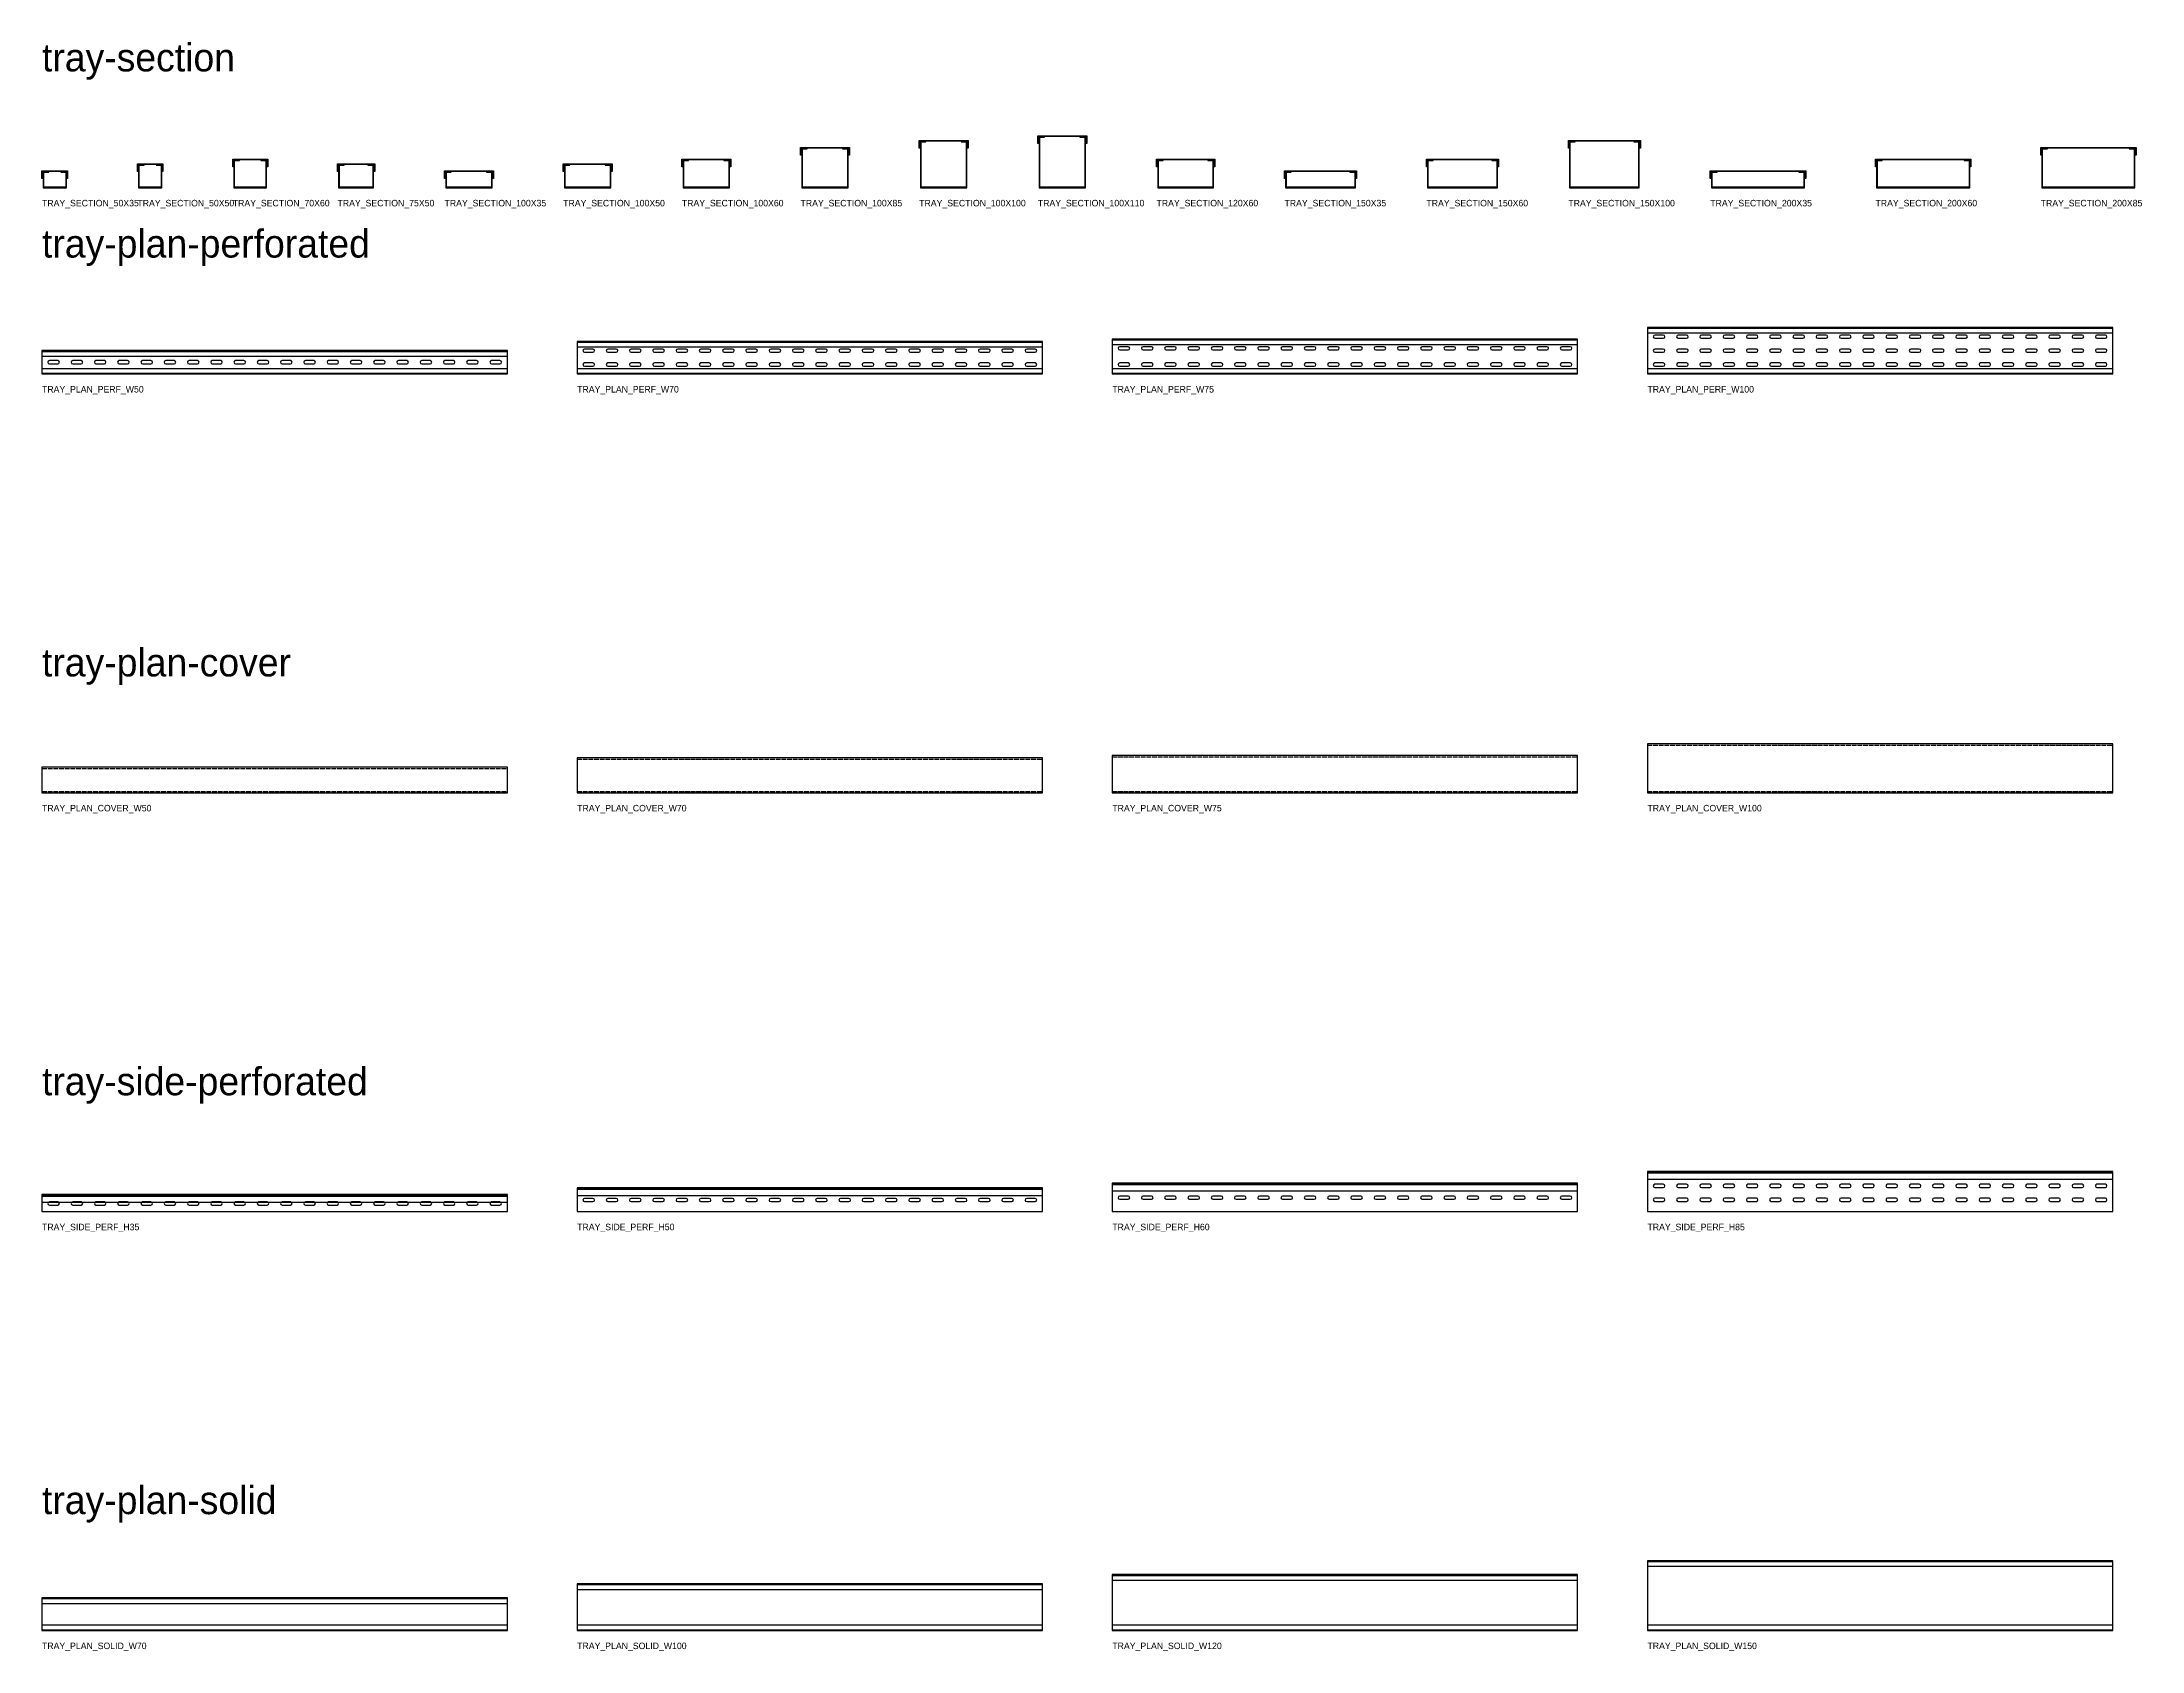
# Model space of a CAD drawing. Header units: millimetres. Extents: x 0 to 15450, y -7144 to 313.
# Drawn here: x 0 to 4513, y -3144 to 313 of the extents above; entities that cross this region are included whole.
import ezdxf

# ---------------------------------------------------------------- set-up
doc = ezdxf.new("R2010")
doc.units = ezdxf.units.MM
doc.header["$LTSCALE"] = 8
doc.linetypes.add('DASHED', pattern=[1.524, 1.27, -0.254])
for name, color, linetype in [('TRAY', 7, 'Continuous'), ('TRAY-COVER', 5, 'Continuous'), ('TRAY-HIDDEN', 8, 'DASHED'), ('TRAY-SLOT', 8, 'Continuous')]:
    doc.layers.add(name, color=color, linetype=linetype)

# ---------------------------------------------------------------- blocks, each defined once
blk = doc.blocks.new('TCR_TRAY_SECTION_50X35')
at = {"layer": 'TRAY'}
blk.add_lwpolyline([(12, 35), (0, 35), (0, 0), (50, 0), (50, 35), (38, 35), (38, 33.5), (48.5, 33.5), (48.5, 1.5), (1.5, 1.5), (1.5, 33.5), (12, 33.5)], close=True, dxfattribs=at)
at = {"layer": 'TRAY-COVER'}
blk.add_lwpolyline([(-2.5, 20), (-2.5, 36.5), (52.5, 36.5), (52.5, 20), (51, 20), (51, 35), (-1, 35), (-1, 20)], close=True, dxfattribs=at)
blk = doc.blocks.new('TCR_TRAY_SECTION_50X50')
at = {"layer": 'TRAY'}
blk.add_lwpolyline([(12, 50), (0, 50), (0, 0), (50, 0), (50, 50), (38, 50), (38, 48.5), (48.5, 48.5), (48.5, 1.5), (1.5, 1.5), (1.5, 48.5), (12, 48.5)], close=True, dxfattribs=at)
at = {"layer": 'TRAY-COVER'}
blk.add_lwpolyline([(-2.5, 35), (-2.5, 51.5), (52.5, 51.5), (52.5, 35), (51, 35), (51, 50), (-1, 50), (-1, 35)], close=True, dxfattribs=at)
blk = doc.blocks.new('TCR_TRAY_SECTION_70X60')
at = {"layer": 'TRAY'}
blk.add_lwpolyline([(12, 60), (0, 60), (0, 0), (70, 0), (70, 60), (58, 60), (58, 58.5), (68.5, 58.5), (68.5, 1.5), (1.5, 1.5), (1.5, 58.5), (12, 58.5)], close=True, dxfattribs=at)
at = {"layer": 'TRAY-COVER'}
blk.add_lwpolyline([(-2.5, 45), (-2.5, 61.5), (72.5, 61.5), (72.5, 45), (71, 45), (71, 60), (-1, 60), (-1, 45)], close=True, dxfattribs=at)
blk = doc.blocks.new('TCR_TRAY_SECTION_75X50')
at = {"layer": 'TRAY'}
blk.add_lwpolyline([(12, 50), (0, 50), (0, 0), (75, 0), (75, 50), (63, 50), (63, 48.5), (73.5, 48.5), (73.5, 1.5), (1.5, 1.5), (1.5, 48.5), (12, 48.5)], close=True, dxfattribs=at)
at = {"layer": 'TRAY-COVER'}
blk.add_lwpolyline([(-2.5, 35), (-2.5, 51.5), (77.5, 51.5), (77.5, 35), (76, 35), (76, 50), (-1, 50), (-1, 35)], close=True, dxfattribs=at)
blk = doc.blocks.new('TCR_TRAY_SECTION_100X35')
at = {"layer": 'TRAY'}
blk.add_lwpolyline([(12, 35), (0, 35), (0, 0), (100, 0), (100, 35), (88, 35), (88, 33.5), (98.5, 33.5), (98.5, 1.5), (1.5, 1.5), (1.5, 33.5), (12, 33.5)], close=True, dxfattribs=at)
at = {"layer": 'TRAY-COVER'}
blk.add_lwpolyline([(-2.5, 20), (-2.5, 36.5), (102.5, 36.5), (102.5, 20), (101, 20), (101, 35), (-1, 35), (-1, 20)], close=True, dxfattribs=at)
blk = doc.blocks.new('TCR_TRAY_SECTION_100X50')
at = {"layer": 'TRAY'}
blk.add_lwpolyline([(12, 50), (0, 50), (0, 0), (100, 0), (100, 50), (88, 50), (88, 48.5), (98.5, 48.5), (98.5, 1.5), (1.5, 1.5), (1.5, 48.5), (12, 48.5)], close=True, dxfattribs=at)
at = {"layer": 'TRAY-COVER'}
blk.add_lwpolyline([(-2.5, 35), (-2.5, 51.5), (102.5, 51.5), (102.5, 35), (101, 35), (101, 50), (-1, 50), (-1, 35)], close=True, dxfattribs=at)
blk = doc.blocks.new('TCR_TRAY_SECTION_100X60')
at = {"layer": 'TRAY'}
blk.add_lwpolyline([(12, 60), (0, 60), (0, 0), (100, 0), (100, 60), (88, 60), (88, 58.5), (98.5, 58.5), (98.5, 1.5), (1.5, 1.5), (1.5, 58.5), (12, 58.5)], close=True, dxfattribs=at)
at = {"layer": 'TRAY-COVER'}
blk.add_lwpolyline([(-2.5, 45), (-2.5, 61.5), (102.5, 61.5), (102.5, 45), (101, 45), (101, 60), (-1, 60), (-1, 45)], close=True, dxfattribs=at)
blk = doc.blocks.new('TCR_TRAY_SECTION_100X85')
at = {"layer": 'TRAY'}
blk.add_lwpolyline([(12, 85), (0, 85), (0, 0), (100, 0), (100, 85), (88, 85), (88, 83.5), (98.5, 83.5), (98.5, 1.5), (1.5, 1.5), (1.5, 83.5), (12, 83.5)], close=True, dxfattribs=at)
at = {"layer": 'TRAY-COVER'}
blk.add_lwpolyline([(-2.5, 70), (-2.5, 86.5), (102.5, 86.5), (102.5, 70), (101, 70), (101, 85), (-1, 85), (-1, 70)], close=True, dxfattribs=at)
blk = doc.blocks.new('TCR_TRAY_SECTION_100X100')
at = {"layer": 'TRAY'}
blk.add_lwpolyline([(12, 100), (0, 100), (0, 0), (100, 0), (100, 100), (88, 100), (88, 98.5), (98.5, 98.5), (98.5, 1.5), (1.5, 1.5), (1.5, 98.5), (12, 98.5)], close=True, dxfattribs=at)
at = {"layer": 'TRAY-COVER'}
blk.add_lwpolyline([(-2.5, 85), (-2.5, 101.5), (102.5, 101.5), (102.5, 85), (101, 85), (101, 100), (-1, 100), (-1, 85)], close=True, dxfattribs=at)
blk = doc.blocks.new('TCR_TRAY_SECTION_100X110')
at = {"layer": 'TRAY'}
blk.add_lwpolyline([(12, 110), (0, 110), (0, 0), (100, 0), (100, 110), (88, 110), (88, 108.5), (98.5, 108.5), (98.5, 1.5), (1.5, 1.5), (1.5, 108.5), (12, 108.5)], close=True, dxfattribs=at)
at = {"layer": 'TRAY-COVER'}
blk.add_lwpolyline([(-2.5, 95), (-2.5, 111.5), (102.5, 111.5), (102.5, 95), (101, 95), (101, 110), (-1, 110), (-1, 95)], close=True, dxfattribs=at)
blk = doc.blocks.new('TCR_TRAY_SECTION_120X60')
at = {"layer": 'TRAY'}
blk.add_lwpolyline([(12, 60), (0, 60), (0, 0), (120, 0), (120, 60), (108, 60), (108, 58.5), (118.5, 58.5), (118.5, 1.5), (1.5, 1.5), (1.5, 58.5), (12, 58.5)], close=True, dxfattribs=at)
at = {"layer": 'TRAY-COVER'}
blk.add_lwpolyline([(-2.5, 45), (-2.5, 61.5), (122.5, 61.5), (122.5, 45), (121, 45), (121, 60), (-1, 60), (-1, 45)], close=True, dxfattribs=at)
blk = doc.blocks.new('TCR_TRAY_SECTION_150X35')
at = {"layer": 'TRAY'}
blk.add_lwpolyline([(12, 35), (0, 35), (0, 0), (150, 0), (150, 35), (138, 35), (138, 33.5), (148.5, 33.5), (148.5, 1.5), (1.5, 1.5), (1.5, 33.5), (12, 33.5)], close=True, dxfattribs=at)
at = {"layer": 'TRAY-COVER'}
blk.add_lwpolyline([(-2.5, 20), (-2.5, 36.5), (152.5, 36.5), (152.5, 20), (151, 20), (151, 35), (-1, 35), (-1, 20)], close=True, dxfattribs=at)
blk = doc.blocks.new('TCR_TRAY_SECTION_150X60')
at = {"layer": 'TRAY'}
blk.add_lwpolyline([(12, 60), (0, 60), (0, 0), (150, 0), (150, 60), (138, 60), (138, 58.5), (148.5, 58.5), (148.5, 1.5), (1.5, 1.5), (1.5, 58.5), (12, 58.5)], close=True, dxfattribs=at)
at = {"layer": 'TRAY-COVER'}
blk.add_lwpolyline([(-2.5, 45), (-2.5, 61.5), (152.5, 61.5), (152.5, 45), (151, 45), (151, 60), (-1, 60), (-1, 45)], close=True, dxfattribs=at)
blk = doc.blocks.new('TCR_TRAY_SECTION_150X100')
at = {"layer": 'TRAY'}
blk.add_lwpolyline([(12, 100), (0, 100), (0, 0), (150, 0), (150, 100), (138, 100), (138, 98.5), (148.5, 98.5), (148.5, 1.5), (1.5, 1.5), (1.5, 98.5), (12, 98.5)], close=True, dxfattribs=at)
at = {"layer": 'TRAY-COVER'}
blk.add_lwpolyline([(-2.5, 85), (-2.5, 101.5), (152.5, 101.5), (152.5, 85), (151, 85), (151, 100), (-1, 100), (-1, 85)], close=True, dxfattribs=at)
blk = doc.blocks.new('TCR_TRAY_SECTION_200X35')
at = {"layer": 'TRAY'}
blk.add_lwpolyline([(12, 35), (0, 35), (0, 0), (200, 0), (200, 35), (188, 35), (188, 33.5), (198.5, 33.5), (198.5, 1.5), (1.5, 1.5), (1.5, 33.5), (12, 33.5)], close=True, dxfattribs=at)
at = {"layer": 'TRAY-COVER'}
blk.add_lwpolyline([(-2.5, 20), (-2.5, 36.5), (202.5, 36.5), (202.5, 20), (201, 20), (201, 35), (-1, 35), (-1, 20)], close=True, dxfattribs=at)
blk = doc.blocks.new('TCR_TRAY_SECTION_200X60')
at = {"layer": 'TRAY'}
blk.add_lwpolyline([(12, 60), (0, 60), (0, 0), (200, 0), (200, 60), (188, 60), (188, 58.5), (198.5, 58.5), (198.5, 1.5), (1.5, 1.5), (1.5, 58.5), (12, 58.5)], close=True, dxfattribs=at)
at = {"layer": 'TRAY-COVER'}
blk.add_lwpolyline([(-2.5, 45), (-2.5, 61.5), (202.5, 61.5), (202.5, 45), (201, 45), (201, 60), (-1, 60), (-1, 45)], close=True, dxfattribs=at)
blk = doc.blocks.new('TCR_TRAY_SECTION_200X85')
at = {"layer": 'TRAY'}
blk.add_lwpolyline([(12, 85), (0, 85), (0, 0), (200, 0), (200, 85), (188, 85), (188, 83.5), (198.5, 83.5), (198.5, 1.5), (1.5, 1.5), (1.5, 83.5), (12, 83.5)], close=True, dxfattribs=at)
at = {"layer": 'TRAY-COVER'}
blk.add_lwpolyline([(-2.5, 70), (-2.5, 86.5), (202.5, 86.5), (202.5, 70), (201, 70), (201, 85), (-1, 85), (-1, 70)], close=True, dxfattribs=at)
blk = doc.blocks.new('TCR_TRAY_PLAN_PERF_W50')
at = {"layer": 'TRAY'}
for p, q in [((0, 48.5), (1000, 48.5)), ((0, 38), (1000, 38)), ((0, 12), (1000, 12)), ((0, 1.5), (1000, 1.5))]:
    blk.add_line(p, q, dxfattribs=at)
blk.add_lwpolyline([(0, 0), (1000, 0), (1000, 50), (0, 50)], close=True, dxfattribs=at)
at = {"layer": 'TRAY-SLOT'}
for points in [[(16, 21.5), (34, 21.5, 1), (34, 28.5), (16, 28.5, 1)], [(66, 21.5), (84, 21.5, 1), (84, 28.5), (66, 28.5, 1)], [(116, 21.5), (134, 21.5, 1), (134, 28.5), (116, 28.5, 1)], [(166, 21.5), (184, 21.5, 1), (184, 28.5), (166, 28.5, 1)], [(216, 21.5), (234, 21.5, 1), (234, 28.5), (216, 28.5, 1)], [(266, 21.5), (284, 21.5, 1), (284, 28.5), (266, 28.5, 1)], [(316, 21.5), (334, 21.5, 1), (334, 28.5), (316, 28.5, 1)], [(366, 21.5), (384, 21.5, 1), (384, 28.5), (366, 28.5, 1)], [(416, 21.5), (434, 21.5, 1), (434, 28.5), (416, 28.5, 1)], [(466, 21.5), (484, 21.5, 1), (484, 28.5), (466, 28.5, 1)], [(516, 21.5), (534, 21.5, 1), (534, 28.5), (516, 28.5, 1)], [(566, 21.5), (584, 21.5, 1), (584, 28.5), (566, 28.5, 1)], [(616, 21.5), (634, 21.5, 1), (634, 28.5), (616, 28.5, 1)], [(666, 21.5), (684, 21.5, 1), (684, 28.5), (666, 28.5, 1)], [(716, 21.5), (734, 21.5, 1), (734, 28.5), (716, 28.5, 1)], [(766, 21.5), (784, 21.5, 1), (784, 28.5), (766, 28.5, 1)], [(816, 21.5), (834, 21.5, 1), (834, 28.5), (816, 28.5, 1)], [(866, 21.5), (884, 21.5, 1), (884, 28.5), (866, 28.5, 1)], [(916, 21.5), (934, 21.5, 1), (934, 28.5), (916, 28.5, 1)], [(966, 21.5), (984, 21.5, 1), (984, 28.5), (966, 28.5, 1)]]:
    blk.add_lwpolyline(points, format="xyb", close=True, dxfattribs=at)
blk = doc.blocks.new('TCR_TRAY_PLAN_PERF_W70')
at = {"layer": 'TRAY'}
for p, q in [((0, 68.5), (1000, 68.5)), ((0, 58), (1000, 58)), ((0, 12), (1000, 12)), ((0, 1.5), (1000, 1.5))]:
    blk.add_line(p, q, dxfattribs=at)
blk.add_lwpolyline([(0, 0), (1000, 0), (1000, 70), (0, 70)], close=True, dxfattribs=at)
at = {"layer": 'TRAY-SLOT'}
for points in [[(16, 46.5), (34, 46.5, 1), (34, 53.5), (16, 53.5, 1)], [(66, 46.5), (84, 46.5, 1), (84, 53.5), (66, 53.5, 1)], [(116, 46.5), (134, 46.5, 1), (134, 53.5), (116, 53.5, 1)], [(166, 46.5), (184, 46.5, 1), (184, 53.5), (166, 53.5, 1)], [(216, 46.5), (234, 46.5, 1), (234, 53.5), (216, 53.5, 1)], [(266, 46.5), (284, 46.5, 1), (284, 53.5), (266, 53.5, 1)], [(316, 46.5), (334, 46.5, 1), (334, 53.5), (316, 53.5, 1)], [(366, 46.5), (384, 46.5, 1), (384, 53.5), (366, 53.5, 1)], [(416, 46.5), (434, 46.5, 1), (434, 53.5), (416, 53.5, 1)], [(466, 46.5), (484, 46.5, 1), (484, 53.5), (466, 53.5, 1)], [(516, 46.5), (534, 46.5, 1), (534, 53.5), (516, 53.5, 1)], [(566, 46.5), (584, 46.5, 1), (584, 53.5), (566, 53.5, 1)], [(616, 46.5), (634, 46.5, 1), (634, 53.5), (616, 53.5, 1)], [(666, 46.5), (684, 46.5, 1), (684, 53.5), (666, 53.5, 1)], [(716, 46.5), (734, 46.5, 1), (734, 53.5), (716, 53.5, 1)], [(766, 46.5), (784, 46.5, 1), (784, 53.5), (766, 53.5, 1)], [(816, 46.5), (834, 46.5, 1), (834, 53.5), (816, 53.5, 1)], [(866, 46.5), (884, 46.5, 1), (884, 53.5), (866, 53.5, 1)], [(916, 46.5), (934, 46.5, 1), (934, 53.5), (916, 53.5, 1)], [(966, 46.5), (984, 46.5, 1), (984, 53.5), (966, 53.5, 1)], [(16, 16.5), (34, 16.5, 1), (34, 23.5), (16, 23.5, 1)], [(66, 16.5), (84, 16.5, 1), (84, 23.5), (66, 23.5, 1)], [(116, 16.5), (134, 16.5, 1), (134, 23.5), (116, 23.5, 1)], [(166, 16.5), (184, 16.5, 1), (184, 23.5), (166, 23.5, 1)], [(216, 16.5), (234, 16.5, 1), (234, 23.5), (216, 23.5, 1)], [(266, 16.5), (284, 16.5, 1), (284, 23.5), (266, 23.5, 1)], [(316, 16.5), (334, 16.5, 1), (334, 23.5), (316, 23.5, 1)], [(366, 16.5), (384, 16.5, 1), (384, 23.5), (366, 23.5, 1)], [(416, 16.5), (434, 16.5, 1), (434, 23.5), (416, 23.5, 1)], [(466, 16.5), (484, 16.5, 1), (484, 23.5), (466, 23.5, 1)], [(516, 16.5), (534, 16.5, 1), (534, 23.5), (516, 23.5, 1)], [(566, 16.5), (584, 16.5, 1), (584, 23.5), (566, 23.5, 1)], [(616, 16.5), (634, 16.5, 1), (634, 23.5), (616, 23.5, 1)], [(666, 16.5), (684, 16.5, 1), (684, 23.5), (666, 23.5, 1)], [(716, 16.5), (734, 16.5, 1), (734, 23.5), (716, 23.5, 1)], [(766, 16.5), (784, 16.5, 1), (784, 23.5), (766, 23.5, 1)], [(816, 16.5), (834, 16.5, 1), (834, 23.5), (816, 23.5, 1)], [(866, 16.5), (884, 16.5, 1), (884, 23.5), (866, 23.5, 1)], [(916, 16.5), (934, 16.5, 1), (934, 23.5), (916, 23.5, 1)], [(966, 16.5), (984, 16.5, 1), (984, 23.5), (966, 23.5, 1)]]:
    blk.add_lwpolyline(points, format="xyb", close=True, dxfattribs=at)
blk = doc.blocks.new('TCR_TRAY_PLAN_PERF_W75')
at = {"layer": 'TRAY'}
for p, q in [((0, 73.5), (1000, 73.5)), ((0, 63), (1000, 63)), ((0, 12), (1000, 12)), ((0, 1.5), (1000, 1.5))]:
    blk.add_line(p, q, dxfattribs=at)
blk.add_lwpolyline([(0, 0), (1000, 0), (1000, 75), (0, 75)], close=True, dxfattribs=at)
at = {"layer": 'TRAY-SLOT'}
for points in [[(16, 51.5), (34, 51.5, 1), (34, 58.5), (16, 58.5, 1)], [(66, 51.5), (84, 51.5, 1), (84, 58.5), (66, 58.5, 1)], [(116, 51.5), (134, 51.5, 1), (134, 58.5), (116, 58.5, 1)], [(166, 51.5), (184, 51.5, 1), (184, 58.5), (166, 58.5, 1)], [(216, 51.5), (234, 51.5, 1), (234, 58.5), (216, 58.5, 1)], [(266, 51.5), (284, 51.5, 1), (284, 58.5), (266, 58.5, 1)], [(316, 51.5), (334, 51.5, 1), (334, 58.5), (316, 58.5, 1)], [(366, 51.5), (384, 51.5, 1), (384, 58.5), (366, 58.5, 1)], [(416, 51.5), (434, 51.5, 1), (434, 58.5), (416, 58.5, 1)], [(466, 51.5), (484, 51.5, 1), (484, 58.5), (466, 58.5, 1)], [(516, 51.5), (534, 51.5, 1), (534, 58.5), (516, 58.5, 1)], [(566, 51.5), (584, 51.5, 1), (584, 58.5), (566, 58.5, 1)], [(616, 51.5), (634, 51.5, 1), (634, 58.5), (616, 58.5, 1)], [(666, 51.5), (684, 51.5, 1), (684, 58.5), (666, 58.5, 1)], [(716, 51.5), (734, 51.5, 1), (734, 58.5), (716, 58.5, 1)], [(766, 51.5), (784, 51.5, 1), (784, 58.5), (766, 58.5, 1)], [(816, 51.5), (834, 51.5, 1), (834, 58.5), (816, 58.5, 1)], [(866, 51.5), (884, 51.5, 1), (884, 58.5), (866, 58.5, 1)], [(916, 51.5), (934, 51.5, 1), (934, 58.5), (916, 58.5, 1)], [(966, 51.5), (984, 51.5, 1), (984, 58.5), (966, 58.5, 1)], [(16, 16.5), (34, 16.5, 1), (34, 23.5), (16, 23.5, 1)], [(66, 16.5), (84, 16.5, 1), (84, 23.5), (66, 23.5, 1)], [(116, 16.5), (134, 16.5, 1), (134, 23.5), (116, 23.5, 1)], [(166, 16.5), (184, 16.5, 1), (184, 23.5), (166, 23.5, 1)], [(216, 16.5), (234, 16.5, 1), (234, 23.5), (216, 23.5, 1)], [(266, 16.5), (284, 16.5, 1), (284, 23.5), (266, 23.5, 1)], [(316, 16.5), (334, 16.5, 1), (334, 23.5), (316, 23.5, 1)], [(366, 16.5), (384, 16.5, 1), (384, 23.5), (366, 23.5, 1)], [(416, 16.5), (434, 16.5, 1), (434, 23.5), (416, 23.5, 1)], [(466, 16.5), (484, 16.5, 1), (484, 23.5), (466, 23.5, 1)], [(516, 16.5), (534, 16.5, 1), (534, 23.5), (516, 23.5, 1)], [(566, 16.5), (584, 16.5, 1), (584, 23.5), (566, 23.5, 1)], [(616, 16.5), (634, 16.5, 1), (634, 23.5), (616, 23.5, 1)], [(666, 16.5), (684, 16.5, 1), (684, 23.5), (666, 23.5, 1)], [(716, 16.5), (734, 16.5, 1), (734, 23.5), (716, 23.5, 1)], [(766, 16.5), (784, 16.5, 1), (784, 23.5), (766, 23.5, 1)], [(816, 16.5), (834, 16.5, 1), (834, 23.5), (816, 23.5, 1)], [(866, 16.5), (884, 16.5, 1), (884, 23.5), (866, 23.5, 1)], [(916, 16.5), (934, 16.5, 1), (934, 23.5), (916, 23.5, 1)], [(966, 16.5), (984, 16.5, 1), (984, 23.5), (966, 23.5, 1)]]:
    blk.add_lwpolyline(points, format="xyb", close=True, dxfattribs=at)
blk = doc.blocks.new('TCR_TRAY_PLAN_PERF_W100')
at = {"layer": 'TRAY'}
for p, q in [((0, 98.5), (1000, 98.5)), ((0, 88), (1000, 88)), ((0, 12), (1000, 12)), ((0, 1.5), (1000, 1.5))]:
    blk.add_line(p, q, dxfattribs=at)
blk.add_lwpolyline([(0, 0), (1000, 0), (1000, 100), (0, 100)], close=True, dxfattribs=at)
at = {"layer": 'TRAY-SLOT'}
for points in [[(16, 76.5), (34, 76.5, 1), (34, 83.5), (16, 83.5, 1)], [(16, 46.5), (34, 46.5, 1), (34, 53.5), (16, 53.5, 1)], [(66, 76.5), (84, 76.5, 1), (84, 83.5), (66, 83.5, 1)], [(66, 46.5), (84, 46.5, 1), (84, 53.5), (66, 53.5, 1)], [(116, 76.5), (134, 76.5, 1), (134, 83.5), (116, 83.5, 1)], [(116, 46.5), (134, 46.5, 1), (134, 53.5), (116, 53.5, 1)], [(166, 76.5), (184, 76.5, 1), (184, 83.5), (166, 83.5, 1)], [(166, 46.5), (184, 46.5, 1), (184, 53.5), (166, 53.5, 1)], [(216, 76.5), (234, 76.5, 1), (234, 83.5), (216, 83.5, 1)], [(216, 46.5), (234, 46.5, 1), (234, 53.5), (216, 53.5, 1)], [(266, 76.5), (284, 76.5, 1), (284, 83.5), (266, 83.5, 1)], [(266, 46.5), (284, 46.5, 1), (284, 53.5), (266, 53.5, 1)], [(316, 76.5), (334, 76.5, 1), (334, 83.5), (316, 83.5, 1)], [(316, 46.5), (334, 46.5, 1), (334, 53.5), (316, 53.5, 1)], [(366, 76.5), (384, 76.5, 1), (384, 83.5), (366, 83.5, 1)], [(366, 46.5), (384, 46.5, 1), (384, 53.5), (366, 53.5, 1)], [(416, 76.5), (434, 76.5, 1), (434, 83.5), (416, 83.5, 1)], [(416, 46.5), (434, 46.5, 1), (434, 53.5), (416, 53.5, 1)], [(466, 76.5), (484, 76.5, 1), (484, 83.5), (466, 83.5, 1)], [(466, 46.5), (484, 46.5, 1), (484, 53.5), (466, 53.5, 1)], [(516, 76.5), (534, 76.5, 1), (534, 83.5), (516, 83.5, 1)], [(516, 46.5), (534, 46.5, 1), (534, 53.5), (516, 53.5, 1)], [(566, 76.5), (584, 76.5, 1), (584, 83.5), (566, 83.5, 1)], [(566, 46.5), (584, 46.5, 1), (584, 53.5), (566, 53.5, 1)], [(616, 76.5), (634, 76.5, 1), (634, 83.5), (616, 83.5, 1)], [(616, 46.5), (634, 46.5, 1), (634, 53.5), (616, 53.5, 1)], [(666, 76.5), (684, 76.5, 1), (684, 83.5), (666, 83.5, 1)], [(666, 46.5), (684, 46.5, 1), (684, 53.5), (666, 53.5, 1)], [(716, 76.5), (734, 76.5, 1), (734, 83.5), (716, 83.5, 1)], [(716, 46.5), (734, 46.5, 1), (734, 53.5), (716, 53.5, 1)], [(766, 76.5), (784, 76.5, 1), (784, 83.5), (766, 83.5, 1)], [(766, 46.5), (784, 46.5, 1), (784, 53.5), (766, 53.5, 1)], [(816, 76.5), (834, 76.5, 1), (834, 83.5), (816, 83.5, 1)], [(816, 46.5), (834, 46.5, 1), (834, 53.5), (816, 53.5, 1)], [(866, 76.5), (884, 76.5, 1), (884, 83.5), (866, 83.5, 1)], [(866, 46.5), (884, 46.5, 1), (884, 53.5), (866, 53.5, 1)], [(916, 76.5), (934, 76.5, 1), (934, 83.5), (916, 83.5, 1)], [(916, 46.5), (934, 46.5, 1), (934, 53.5), (916, 53.5, 1)], [(966, 76.5), (984, 76.5, 1), (984, 83.5), (966, 83.5, 1)], [(966, 46.5), (984, 46.5, 1), (984, 53.5), (966, 53.5, 1)], [(16, 16.5), (34, 16.5, 1), (34, 23.5), (16, 23.5, 1)], [(66, 16.5), (84, 16.5, 1), (84, 23.5), (66, 23.5, 1)], [(116, 16.5), (134, 16.5, 1), (134, 23.5), (116, 23.5, 1)], [(166, 16.5), (184, 16.5, 1), (184, 23.5), (166, 23.5, 1)], [(216, 16.5), (234, 16.5, 1), (234, 23.5), (216, 23.5, 1)], [(266, 16.5), (284, 16.5, 1), (284, 23.5), (266, 23.5, 1)], [(316, 16.5), (334, 16.5, 1), (334, 23.5), (316, 23.5, 1)], [(366, 16.5), (384, 16.5, 1), (384, 23.5), (366, 23.5, 1)], [(416, 16.5), (434, 16.5, 1), (434, 23.5), (416, 23.5, 1)], [(466, 16.5), (484, 16.5, 1), (484, 23.5), (466, 23.5, 1)], [(516, 16.5), (534, 16.5, 1), (534, 23.5), (516, 23.5, 1)], [(566, 16.5), (584, 16.5, 1), (584, 23.5), (566, 23.5, 1)], [(616, 16.5), (634, 16.5, 1), (634, 23.5), (616, 23.5, 1)], [(666, 16.5), (684, 16.5, 1), (684, 23.5), (666, 23.5, 1)], [(716, 16.5), (734, 16.5, 1), (734, 23.5), (716, 23.5, 1)], [(766, 16.5), (784, 16.5, 1), (784, 23.5), (766, 23.5, 1)], [(816, 16.5), (834, 16.5, 1), (834, 23.5), (816, 23.5, 1)], [(866, 16.5), (884, 16.5, 1), (884, 23.5), (866, 23.5, 1)], [(916, 16.5), (934, 16.5, 1), (934, 23.5), (916, 23.5, 1)], [(966, 16.5), (984, 16.5, 1), (984, 23.5), (966, 23.5, 1)]]:
    blk.add_lwpolyline(points, format="xyb", close=True, dxfattribs=at)
blk = doc.blocks.new('TCR_TRAY_PLAN_COVER_W50')
at = {"layer": 'TRAY-COVER'}
blk.add_lwpolyline([(0, -2.5), (1000, -2.5), (1000, 52.5), (0, 52.5)], close=True, dxfattribs=at)
at = {"layer": 'TRAY-HIDDEN'}
for p, q in [((0, 50), (1000, 50)), ((0, 0), (1000, 0))]:
    blk.add_line(p, q, dxfattribs=at)
blk = doc.blocks.new('TCR_TRAY_PLAN_COVER_W70')
at = {"layer": 'TRAY-COVER'}
blk.add_lwpolyline([(0, -2.5), (1000, -2.5), (1000, 72.5), (0, 72.5)], close=True, dxfattribs=at)
at = {"layer": 'TRAY-HIDDEN'}
for p, q in [((0, 70), (1000, 70)), ((0, 0), (1000, 0))]:
    blk.add_line(p, q, dxfattribs=at)
blk = doc.blocks.new('TCR_TRAY_PLAN_COVER_W75')
at = {"layer": 'TRAY-COVER'}
blk.add_lwpolyline([(0, -2.5), (1000, -2.5), (1000, 77.5), (0, 77.5)], close=True, dxfattribs=at)
at = {"layer": 'TRAY-HIDDEN'}
for p, q in [((0, 75), (1000, 75)), ((0, 0), (1000, 0))]:
    blk.add_line(p, q, dxfattribs=at)
blk = doc.blocks.new('TCR_TRAY_PLAN_COVER_W100')
at = {"layer": 'TRAY-COVER'}
blk.add_lwpolyline([(0, -2.5), (1000, -2.5), (1000, 102.5), (0, 102.5)], close=True, dxfattribs=at)
at = {"layer": 'TRAY-HIDDEN'}
for p, q in [((0, 100), (1000, 100)), ((0, 0), (1000, 0))]:
    blk.add_line(p, q, dxfattribs=at)
blk = doc.blocks.new('TCR_TRAY_SIDE_PERF_H35')
at = {"layer": 'TRAY'}
blk.add_line((0, 33.5), (1000, 33.5), dxfattribs=at)
blk.add_lwpolyline([(0, 0), (1000, 0), (1000, 35), (0, 35)], close=True, dxfattribs=at)
at = {"layer": 'TRAY-COVER'}
blk.add_lwpolyline([(0, 20), (1000, 20), (1000, 36.5), (0, 36.5)], close=True, dxfattribs=at)
at = {"layer": 'TRAY-SLOT'}
for points in [[(16, 14), (34, 14, 1), (34, 21), (16, 21, 1)], [(66, 14), (84, 14, 1), (84, 21), (66, 21, 1)], [(116, 14), (134, 14, 1), (134, 21), (116, 21, 1)], [(166, 14), (184, 14, 1), (184, 21), (166, 21, 1)], [(216, 14), (234, 14, 1), (234, 21), (216, 21, 1)], [(266, 14), (284, 14, 1), (284, 21), (266, 21, 1)], [(316, 14), (334, 14, 1), (334, 21), (316, 21, 1)], [(366, 14), (384, 14, 1), (384, 21), (366, 21, 1)], [(416, 14), (434, 14, 1), (434, 21), (416, 21, 1)], [(466, 14), (484, 14, 1), (484, 21), (466, 21, 1)], [(516, 14), (534, 14, 1), (534, 21), (516, 21, 1)], [(566, 14), (584, 14, 1), (584, 21), (566, 21, 1)], [(616, 14), (634, 14, 1), (634, 21), (616, 21, 1)], [(666, 14), (684, 14, 1), (684, 21), (666, 21, 1)], [(716, 14), (734, 14, 1), (734, 21), (716, 21, 1)], [(766, 14), (784, 14, 1), (784, 21), (766, 21, 1)], [(816, 14), (834, 14, 1), (834, 21), (816, 21, 1)], [(866, 14), (884, 14, 1), (884, 21), (866, 21, 1)], [(916, 14), (934, 14, 1), (934, 21), (916, 21, 1)], [(966, 14), (984, 14, 1), (984, 21), (966, 21, 1)]]:
    blk.add_lwpolyline(points, format="xyb", close=True, dxfattribs=at)
blk = doc.blocks.new('TCR_TRAY_SIDE_PERF_H50')
at = {"layer": 'TRAY'}
blk.add_line((0, 48.5), (1000, 48.5), dxfattribs=at)
blk.add_lwpolyline([(0, 0), (1000, 0), (1000, 50), (0, 50)], close=True, dxfattribs=at)
at = {"layer": 'TRAY-COVER'}
blk.add_lwpolyline([(0, 35), (1000, 35), (1000, 51.5), (0, 51.5)], close=True, dxfattribs=at)
at = {"layer": 'TRAY-SLOT'}
for points in [[(16, 21.5), (34, 21.5, 1), (34, 28.5), (16, 28.5, 1)], [(66, 21.5), (84, 21.5, 1), (84, 28.5), (66, 28.5, 1)], [(116, 21.5), (134, 21.5, 1), (134, 28.5), (116, 28.5, 1)], [(166, 21.5), (184, 21.5, 1), (184, 28.5), (166, 28.5, 1)], [(216, 21.5), (234, 21.5, 1), (234, 28.5), (216, 28.5, 1)], [(266, 21.5), (284, 21.5, 1), (284, 28.5), (266, 28.5, 1)], [(316, 21.5), (334, 21.5, 1), (334, 28.5), (316, 28.5, 1)], [(366, 21.5), (384, 21.5, 1), (384, 28.5), (366, 28.5, 1)], [(416, 21.5), (434, 21.5, 1), (434, 28.5), (416, 28.5, 1)], [(466, 21.5), (484, 21.5, 1), (484, 28.5), (466, 28.5, 1)], [(516, 21.5), (534, 21.5, 1), (534, 28.5), (516, 28.5, 1)], [(566, 21.5), (584, 21.5, 1), (584, 28.5), (566, 28.5, 1)], [(616, 21.5), (634, 21.5, 1), (634, 28.5), (616, 28.5, 1)], [(666, 21.5), (684, 21.5, 1), (684, 28.5), (666, 28.5, 1)], [(716, 21.5), (734, 21.5, 1), (734, 28.5), (716, 28.5, 1)], [(766, 21.5), (784, 21.5, 1), (784, 28.5), (766, 28.5, 1)], [(816, 21.5), (834, 21.5, 1), (834, 28.5), (816, 28.5, 1)], [(866, 21.5), (884, 21.5, 1), (884, 28.5), (866, 28.5, 1)], [(916, 21.5), (934, 21.5, 1), (934, 28.5), (916, 28.5, 1)], [(966, 21.5), (984, 21.5, 1), (984, 28.5), (966, 28.5, 1)]]:
    blk.add_lwpolyline(points, format="xyb", close=True, dxfattribs=at)
blk = doc.blocks.new('TCR_TRAY_SIDE_PERF_H60')
at = {"layer": 'TRAY'}
blk.add_line((0, 58.5), (1000, 58.5), dxfattribs=at)
blk.add_lwpolyline([(0, 0), (1000, 0), (1000, 60), (0, 60)], close=True, dxfattribs=at)
at = {"layer": 'TRAY-COVER'}
blk.add_lwpolyline([(0, 45), (1000, 45), (1000, 61.5), (0, 61.5)], close=True, dxfattribs=at)
at = {"layer": 'TRAY-SLOT'}
for points in [[(16, 26.5), (34, 26.5, 1), (34, 33.5), (16, 33.5, 1)], [(66, 26.5), (84, 26.5, 1), (84, 33.5), (66, 33.5, 1)], [(116, 26.5), (134, 26.5, 1), (134, 33.5), (116, 33.5, 1)], [(166, 26.5), (184, 26.5, 1), (184, 33.5), (166, 33.5, 1)], [(216, 26.5), (234, 26.5, 1), (234, 33.5), (216, 33.5, 1)], [(266, 26.5), (284, 26.5, 1), (284, 33.5), (266, 33.5, 1)], [(316, 26.5), (334, 26.5, 1), (334, 33.5), (316, 33.5, 1)], [(366, 26.5), (384, 26.5, 1), (384, 33.5), (366, 33.5, 1)], [(416, 26.5), (434, 26.5, 1), (434, 33.5), (416, 33.5, 1)], [(466, 26.5), (484, 26.5, 1), (484, 33.5), (466, 33.5, 1)], [(516, 26.5), (534, 26.5, 1), (534, 33.5), (516, 33.5, 1)], [(566, 26.5), (584, 26.5, 1), (584, 33.5), (566, 33.5, 1)], [(616, 26.5), (634, 26.5, 1), (634, 33.5), (616, 33.5, 1)], [(666, 26.5), (684, 26.5, 1), (684, 33.5), (666, 33.5, 1)], [(716, 26.5), (734, 26.5, 1), (734, 33.5), (716, 33.5, 1)], [(766, 26.5), (784, 26.5, 1), (784, 33.5), (766, 33.5, 1)], [(816, 26.5), (834, 26.5, 1), (834, 33.5), (816, 33.5, 1)], [(866, 26.5), (884, 26.5, 1), (884, 33.5), (866, 33.5, 1)], [(916, 26.5), (934, 26.5, 1), (934, 33.5), (916, 33.5, 1)], [(966, 26.5), (984, 26.5, 1), (984, 33.5), (966, 33.5, 1)]]:
    blk.add_lwpolyline(points, format="xyb", close=True, dxfattribs=at)
blk = doc.blocks.new('TCR_TRAY_SIDE_PERF_H85')
at = {"layer": 'TRAY'}
blk.add_line((0, 83.5), (1000, 83.5), dxfattribs=at)
blk.add_lwpolyline([(0, 0), (1000, 0), (1000, 85), (0, 85)], close=True, dxfattribs=at)
at = {"layer": 'TRAY-COVER'}
blk.add_lwpolyline([(0, 70), (1000, 70), (1000, 86.5), (0, 86.5)], close=True, dxfattribs=at)
at = {"layer": 'TRAY-SLOT'}
for points in [[(16, 51.75), (34, 51.75, 1), (34, 58.75), (16, 58.75, 1)], [(66, 51.75), (84, 51.75, 1), (84, 58.75), (66, 58.75, 1)], [(116, 51.75), (134, 51.75, 1), (134, 58.75), (116, 58.75, 1)], [(166, 51.75), (184, 51.75, 1), (184, 58.75), (166, 58.75, 1)], [(216, 51.75), (234, 51.75, 1), (234, 58.75), (216, 58.75, 1)], [(266, 51.75), (284, 51.75, 1), (284, 58.75), (266, 58.75, 1)], [(316, 51.75), (334, 51.75, 1), (334, 58.75), (316, 58.75, 1)], [(366, 51.75), (384, 51.75, 1), (384, 58.75), (366, 58.75, 1)], [(416, 51.75), (434, 51.75, 1), (434, 58.75), (416, 58.75, 1)], [(466, 51.75), (484, 51.75, 1), (484, 58.75), (466, 58.75, 1)], [(516, 51.75), (534, 51.75, 1), (534, 58.75), (516, 58.75, 1)], [(566, 51.75), (584, 51.75, 1), (584, 58.75), (566, 58.75, 1)], [(616, 51.75), (634, 51.75, 1), (634, 58.75), (616, 58.75, 1)], [(666, 51.75), (684, 51.75, 1), (684, 58.75), (666, 58.75, 1)], [(716, 51.75), (734, 51.75, 1), (734, 58.75), (716, 58.75, 1)], [(766, 51.75), (784, 51.75, 1), (784, 58.75), (766, 58.75, 1)], [(816, 51.75), (834, 51.75, 1), (834, 58.75), (816, 58.75, 1)], [(866, 51.75), (884, 51.75, 1), (884, 58.75), (866, 58.75, 1)], [(916, 51.75), (934, 51.75, 1), (934, 58.75), (916, 58.75, 1)], [(966, 51.75), (984, 51.75, 1), (984, 58.75), (966, 58.75, 1)], [(16, 22), (34, 22, 1), (34, 29), (16, 29, 1)], [(66, 22), (84, 22, 1), (84, 29), (66, 29, 1)], [(116, 22), (134, 22, 1), (134, 29), (116, 29, 1)], [(166, 22), (184, 22, 1), (184, 29), (166, 29, 1)], [(216, 22), (234, 22, 1), (234, 29), (216, 29, 1)], [(266, 22), (284, 22, 1), (284, 29), (266, 29, 1)], [(316, 22), (334, 22, 1), (334, 29), (316, 29, 1)], [(366, 22), (384, 22, 1), (384, 29), (366, 29, 1)], [(416, 22), (434, 22, 1), (434, 29), (416, 29, 1)], [(466, 22), (484, 22, 1), (484, 29), (466, 29, 1)], [(516, 22), (534, 22, 1), (534, 29), (516, 29, 1)], [(566, 22), (584, 22, 1), (584, 29), (566, 29, 1)], [(616, 22), (634, 22, 1), (634, 29), (616, 29, 1)], [(666, 22), (684, 22, 1), (684, 29), (666, 29, 1)], [(716, 22), (734, 22, 1), (734, 29), (716, 29, 1)], [(766, 22), (784, 22, 1), (784, 29), (766, 29, 1)], [(816, 22), (834, 22, 1), (834, 29), (816, 29, 1)], [(866, 22), (884, 22, 1), (884, 29), (866, 29, 1)], [(916, 22), (934, 22, 1), (934, 29), (916, 29, 1)], [(966, 22), (984, 22, 1), (984, 29), (966, 29, 1)]]:
    blk.add_lwpolyline(points, format="xyb", close=True, dxfattribs=at)
blk = doc.blocks.new('TCR_TRAY_PLAN_SOLID_W70')
at = {"layer": 'TRAY'}
for p, q in [((0, 68.5), (1000, 68.5)), ((0, 58), (1000, 58)), ((0, 12), (1000, 12)), ((0, 1.5), (1000, 1.5))]:
    blk.add_line(p, q, dxfattribs=at)
blk.add_lwpolyline([(0, 0), (1000, 0), (1000, 70), (0, 70)], close=True, dxfattribs=at)
blk = doc.blocks.new('TCR_TRAY_PLAN_SOLID_W100')
at = {"layer": 'TRAY'}
for p, q in [((0, 98.5), (1000, 98.5)), ((0, 88), (1000, 88)), ((0, 12), (1000, 12)), ((0, 1.5), (1000, 1.5))]:
    blk.add_line(p, q, dxfattribs=at)
blk.add_lwpolyline([(0, 0), (1000, 0), (1000, 100), (0, 100)], close=True, dxfattribs=at)
blk = doc.blocks.new('TCR_TRAY_PLAN_SOLID_W120')
at = {"layer": 'TRAY'}
for p, q in [((0, 118.5), (1000, 118.5)), ((0, 108), (1000, 108)), ((0, 12), (1000, 12)), ((0, 1.5), (1000, 1.5))]:
    blk.add_line(p, q, dxfattribs=at)
blk.add_lwpolyline([(0, 0), (1000, 0), (1000, 120), (0, 120)], close=True, dxfattribs=at)
blk = doc.blocks.new('TCR_TRAY_PLAN_SOLID_W150')
at = {"layer": 'TRAY'}
for p, q in [((0, 148.5), (1000, 148.5)), ((0, 138), (1000, 138)), ((0, 12), (1000, 12)), ((0, 1.5), (1000, 1.5))]:
    blk.add_line(p, q, dxfattribs=at)
blk.add_lwpolyline([(0, 0), (1000, 0), (1000, 150), (0, 150)], close=True, dxfattribs=at)

msp = doc.modelspace()

# ---------------------------------------------------------------- block references
for name, p in [('TCR_TRAY_SECTION_100X100', (1887.5, 0)), ('TCR_TRAY_SECTION_100X110', (2142.5, 0)), ('TCR_TRAY_SECTION_150X100', (3282.5, 0)), ('TCR_TRAY_SECTION_50X50', (207.5, 0)), ('TCR_TRAY_SECTION_70X60', (412.5, 0)), ('TCR_TRAY_SECTION_75X50', (637.5, 0)), ('TCR_TRAY_SECTION_100X50', (1122.5, 0)), ('TCR_TRAY_SECTION_100X60', (1377.5, 0)), ('TCR_TRAY_SECTION_100X85', (1632.5, 0)), ('TCR_TRAY_SECTION_120X60', (2397.5, 0)), ('TCR_TRAY_SECTION_150X60', (2977.5, 0)), ('TCR_TRAY_SECTION_200X60', (3942.5, 0)), ('TCR_TRAY_SECTION_200X85', (4297.5, 0)), ('TCR_TRAY_SECTION_50X35', (2.5, 0)), ('TCR_TRAY_SECTION_100X35', (867.5, 0)), ('TCR_TRAY_SECTION_150X35', (2672.5, 0)), ('TCR_TRAY_SECTION_200X35', (3587.5, 0)), ('TCR_TRAY_PLAN_PERF_W100', (3450, -400)), ('TCR_TRAY_PLAN_PERF_W50', (0, -400)), ('TCR_TRAY_PLAN_PERF_W70', (1150, -400)), ('TCR_TRAY_PLAN_PERF_W75', (2300, -400)), ('TCR_TRAY_PLAN_COVER_W100', (3450, -1297.5)), ('TCR_TRAY_PLAN_COVER_W50', (0, -1297.5)), ('TCR_TRAY_PLAN_COVER_W70', (1150, -1297.5)), ('TCR_TRAY_PLAN_COVER_W75', (2300, -1297.5)), ('TCR_TRAY_SIDE_PERF_H85', (3450, -2200)), ('TCR_TRAY_SIDE_PERF_H35', (0, -2200)), ('TCR_TRAY_SIDE_PERF_H50', (1150, -2200)), ('TCR_TRAY_SIDE_PERF_H60', (2300, -2200)), ('TCR_TRAY_PLAN_SOLID_W150', (3450, -3100)), ('TCR_TRAY_PLAN_SOLID_W100', (1150, -3100)), ('TCR_TRAY_PLAN_SOLID_W120', (2300, -3100)), ('TCR_TRAY_PLAN_SOLID_W70', (0, -3100))]:
    msp.add_blockref(name, p)

# ---------------------------------------------------------------- texts
for s, height, p in [('tray-section', 60, (0, 250)), ('TRAY_SECTION_50X35', 14, (0, -40)), ('TRAY_SECTION_50X50', 14, (205, -40)), ('TRAY_SECTION_70X60', 14, (410, -40)), ('TRAY_SECTION_75X50', 14, (635, -40)), ('TRAY_SECTION_100X35', 14, (865, -40)), ('TRAY_SECTION_100X50', 14, (1120, -40)), ('TRAY_SECTION_100X60', 14, (1375, -40)), ('TRAY_SECTION_100X85', 14, (1630, -40)), ('TRAY_SECTION_100X100', 14, (1885, -40)), ('TRAY_SECTION_100X110', 14, (2140, -40)), ('TRAY_SECTION_120X60', 14, (2395, -40)), ('TRAY_SECTION_150X35', 14, (2670, -40)), ('TRAY_SECTION_150X60', 14, (2975, -40)), ('TRAY_SECTION_150X100', 14, (3280, -40)), ('TRAY_SECTION_200X35', 14, (3585, -40)), ('TRAY_SECTION_200X60', 14, (3940, -40)), ('TRAY_SECTION_200X85', 14, (4295, -40)), ('tray-plan-perforated', 60, (0, -150)), ('TRAY_PLAN_PERF_W50', 14, (0, -440)), ('TRAY_PLAN_PERF_W70', 14, (1150, -440)), ('TRAY_PLAN_PERF_W75', 14, (2300, -440)), ('TRAY_PLAN_PERF_W100', 14, (3450, -440)), ('tray-plan-cover', 60, (0, -1050)), ('TRAY_PLAN_COVER_W50', 14, (0, -1340)), ('TRAY_PLAN_COVER_W70', 14, (1150, -1340)), ('TRAY_PLAN_COVER_W75', 14, (2300, -1340)), ('TRAY_PLAN_COVER_W100', 14, (3450, -1340)), ('tray-side-perforated', 60, (0, -1950)), ('TRAY_SIDE_PERF_H35', 14, (0, -2240)), ('TRAY_SIDE_PERF_H50', 14, (1150, -2240)), ('TRAY_SIDE_PERF_H60', 14, (2300, -2240)), ('TRAY_SIDE_PERF_H85', 14, (3450, -2240)), ('tray-plan-solid', 60, (0, -2850)), ('TRAY_PLAN_SOLID_W70', 14, (0, -3140)), ('TRAY_PLAN_SOLID_W100', 14, (1150, -3140)), ('TRAY_PLAN_SOLID_W120', 14, (2300, -3140)), ('TRAY_PLAN_SOLID_W150', 14, (3450, -3140))]:
    msp.add_text(s, height=height).set_placement(p)

doc.saveas('drawing.dxf')
